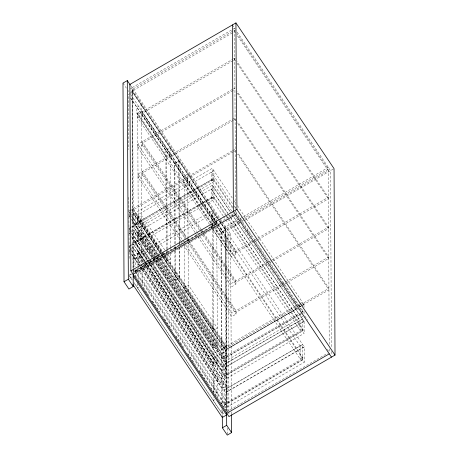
<?xml version="1.0" encoding="UTF-8"?>
<svg xmlns="http://www.w3.org/2000/svg" width="458" height="458" viewBox="0 0 458 458"><rect width="100%" height="100%" fill="white"/><g stroke="black" fill="none" stroke-linecap="round" stroke-linejoin="round"><path stroke-width="0.34" stroke-dasharray="2.29 1.72" d="M130.358 88.949L132.207 87.879L133.163 270.077M130.375 92.407L132.225 91.331L218.884 220.138M130.129 93.569L128.274 94.646L128.561 149.548M130.742 93.214L132.597 92.138L178.763 160.718L179.192 242.001M136.89 113.441L141.213 110.933L170.216 154.014L165.893 156.516L136.89 113.441L136.862 107.395L141.178 104.888L141.791 221.821L137.469 224.328L137.44 218.283L141.762 215.775L165.596 251.184M209.518 224.391L137.761 117.798L137.744 114.345L232.796 59.208M233.414 58.853L234.651 58.137L235.446 59.322M232.807 60.765L142.072 113.395L214.63 221.168M233.425 60.404L234.656 59.689L234.651 58.137M137.761 117.798L142.083 115.29L142.06 111.838L217.413 223.756M194.925 232.315L137.915 147.636L137.898 144.184L232.956 89.047M233.574 88.692L234.805 87.976L234.817 89.528L233.58 90.243M232.962 90.604L142.226 143.234L200.432 229.687M137.915 147.636L142.238 145.129L142.22 141.677L200.822 228.725M180.733 240.839L138.07 177.475L138.053 174.023L231.874 119.601M232.492 119.246L234.96 117.815L234.971 119.366L235.767 120.551M233.116 120.443L142.381 173.067L188.232 241.171M233.735 120.082L234.971 119.366M138.07 177.475L142.392 174.967L142.375 171.515L186.629 237.244M174.864 243.793L174.446 163.22L178.763 160.718M175.231 243.627L174.813 163.769L179.135 161.262L219.061 220.567M232.154 150.928L132.717 208.602L161.995 252.083M232.773 150.567L235.246 149.136L236.042 150.321M130.988 209.861L128.521 211.293L130.118 213.663M131.606 209.501L132.843 208.785M130.061 213.319L128.887 211.579L131.354 210.148M131.973 209.787L133.209 209.071L132.597 92.138M233.403 151.764L132.728 210.159L163.025 255.163M234.015 151.409L235.252 150.693L236.047 151.879M210.84 223.281L183.429 182.565L187.751 180.057L215.163 220.773M128.538 214.745L131.011 213.314M131.623 212.959L132.86 212.243L160.815 253.761M130.146 230.592L128.979 228.851L128.91 215.552L133.232 213.044L160.5 253.549M133.719 213.915L212.283 168.292L232.624 198.554M232.612 207.062L213.434 178.568L134.87 224.134L134.875 225.262L155.256 255.535M135.373 227.282L135.316 216.228L213.88 170.662L213.938 181.717L135.373 227.282L133.776 224.918L212.34 179.347L212.283 168.292M131.08 227.134L128.612 228.565L129.809 230.345M131.698 226.773L132.934 226.057L153.298 256.308M135.362 224.867L137.915 223.384L137.869 214.75L162.596 251.528M231.708 210.989L211.367 180.778L213.92 179.296M134.875 225.262L213.439 179.691L213.434 178.568M128.979 228.851L133.301 226.344L133.232 213.044M131.097 230.586L128.629 232.017L129.826 233.798M131.715 230.231L132.952 229.515L152.554 258.678M129.849 247.801L129.07 246.644L129.001 232.824L133.318 230.317L152.64 259.01M133.81 230.838L212.375 185.221L231.118 213.062M135.402 233.208L213.966 187.585L214.029 199.505L135.465 245.076L133.873 242.706L133.81 230.786M152.634 256.789L137.526 234.347L141.843 231.84L156.951 254.282M137.526 234.347L137.492 228.302L141.814 225.794L141.883 239.099L137.56 241.601L137.532 235.555L141.854 233.053L156.562 254.9M146.56 260.264L134.967 243.049L134.961 241.927L213.525 196.362L303.041 329.325L303.047 330.447L224.483 376.018L149.354 264.421M133.873 242.706L212.438 197.14L212.375 185.221M131.171 244.921L128.704 246.358L129.9 248.133M131.79 244.566L133.026 243.851L147.001 264.61M135.453 242.654L138.007 241.177L137.955 231.674L154.707 256.554M223.029 215.747L211.464 198.566L214.018 197.089M134.967 243.049L213.531 197.484L213.525 196.362M129.07 246.644L130.925 245.568M131.538 245.213L133.393 244.137L133.318 230.317M131.194 248.379L128.721 249.81L129.923 251.591M131.807 248.018L133.043 247.303L143.823 263.321M129.133 258.432L129.093 250.618L130.942 249.541M131.561 249.181L133.415 248.11L143.984 263.814M144.373 261.661L137.612 251.619L141.934 249.112L148.695 259.154M137.612 251.619L137.583 245.574L141.906 243.066L141.974 256.886L137.658 259.394L137.623 253.348L141.946 250.841L147.905 259.697M133.942 256.228L212.506 210.611L212.564 221.804M135.534 258.598L214.098 212.976L214.149 222.536M137.595 270.46L135.121 271.897L135.116 270.77L213.674 225.204L303.196 358.173L303.202 359.295L224.638 404.861L135.516 272.487M133.055 272.596L233.729 214.207M129.471 274.84L131.326 273.769M135.602 271.502L138.156 270.02L138.087 257.064L142.077 263.041M302.704 357.44L300.15 358.923L211.613 227.414L214.167 225.931L214.155 223.218M140.686 268.669L146.257 265.434M148.73 264.003L154.294 260.774M156.773 259.337L161.101 256.824M164.811 254.671L169.145 252.163M171.618 250.726L177.183 247.497M179.662 246.061L183.99 243.547M188.318 241.04L192.652 238.526M195.125 237.089L198.835 234.937M203.169 232.429L207.497 229.916M211.207 227.763L213.68 226.326L213.674 225.204M131.692 274.056L129.225 275.487L132.345 280.124M135.614 273.918L214.178 228.353M129.494 278.298L131.961 276.867M239.362 218.976L225.771 226.853L226.744 411.885M239.981 218.615L328.3 167.388L329.228 345.275M238.75 221.145L225.783 228.668L221.798 222.748M239.368 220.79L328.306 169.202L237.015 33.594M225.302 229.842L225.914 346.775L221.592 349.282L220.979 232.349L225.302 229.842L221.403 224.048M225.668 230.128L221.346 232.635L217.355 226.704M239.379 222.342L225.788 230.225L218.615 219.565M241.847 220.911L244.32 219.479M244.938 219.119L328.317 170.76L237.021 35.151M137.772 282.191L142.094 279.689L217.636 391.888L213.314 394.395M239.717 223.327L227.981 230.134L228.926 410.878M240.335 222.972L244.04 220.819M244.658 220.464L334.042 168.618M227.151 411.519L226.235 236.465L230.557 233.958L222.456 221.93M139.043 287.521L137.806 288.237L137.778 282.867M160.117 257.969L175.059 280.159L179.376 277.651L179.215 246.994M221.592 349.282L175.425 280.702L179.748 278.195L179.582 246.828M253.652 240.616L231.427 253.503L213.886 227.449M254.264 240.255L257.356 238.469M257.969 238.108L328.334 197.295L237.044 61.687M254.276 241.813L235.756 252.553L217.018 224.718M254.894 241.452L328.346 198.852L328.334 197.295M217.808 224.351L235.75 250.995L235.767 254.453L231.445 256.961L209.919 224.981M183.979 287.406L188.295 284.905L217.298 327.98L212.976 330.487L183.979 287.406L184.007 293.452L188.33 290.95L188.078 243.175M268.004 262.222L231.588 283.342L199.293 235.378M268.623 261.861L328.495 227.134L237.198 91.526M267.392 264.134L235.916 282.391L202.825 233.242M269.865 262.697L272.333 261.266M272.951 260.911L328.5 228.691L328.495 227.134M203.615 232.87L235.904 280.834L235.922 284.292L231.605 286.8L197.719 236.465M281.12 284.538L231.742 313.18L184.7 243.307M281.739 284.183L284.824 282.391M285.443 282.031L328.649 256.972L237.754 121.96M281.744 285.735L236.07 312.23L188.627 241.761M284.218 284.304L286.685 282.872M287.303 282.512L328.655 258.53L328.649 256.972M189.417 241.389L236.065 310.673L236.082 314.131L231.759 316.633L183.12 244.389M223.853 347.788L299.32 303.963M299.858 303.648L302.412 302.171L302.423 304.37M226.281 347.582L221.964 350.089L160.065 258.152M299.904 305.131L226.407 347.765L162.218 252.427M300.522 304.776L328.93 288.3L237.639 152.691M296.824 308.48L226.412 349.317L163.426 255.753M299.292 307.049L302.383 305.257M303.001 304.896L328.941 289.851L237.645 154.243M225.937 350.748L226.006 364.047L221.683 366.555L221.615 353.255L225.937 350.748L163.283 257.688M221.981 353.542L226.304 351.034L163.609 257.911M223.893 356.376L226.447 354.893L161.044 257.745M301.101 313.736L224.391 358.225L224.386 357.103L300.477 312.969M301.095 312.614L302.95 311.537L235.412 211.218M302.83 316.312L225.502 361.162L223.91 358.791L302.475 313.226L302.446 308.411M223.939 364.665L302.503 319.1L302.566 331.014L304.158 333.384L225.594 378.949L224.002 376.585L223.939 364.665L302.503 319.152M233.906 217.206L304.095 321.464L225.536 367.035L225.594 378.949M225.536 367.087L304.095 321.516L233.906 217.258M226.023 368.02L226.097 381.84L221.775 384.348L221.706 370.528L226.023 368.02L155.022 262.554M223.991 374.163L226.544 372.686L150.367 259.537M225.823 219.892L300.001 330.081L302.555 328.598M224.483 376.018L224.477 374.896L303.041 329.325M213.245 381.611L217.567 379.11L142.822 268.085M224.002 376.585L302.566 331.014M221.878 403.95L221.798 388.315L226.12 385.813L144.385 264.403M224.071 390.056L302.635 344.49L302.715 359.862L304.312 362.226L225.748 407.797L224.151 405.427L224.071 390.056L302.635 344.542M214.579 399.725L213.342 400.441L213.331 397.596M224.139 403.011L226.693 401.529L138.156 270.02M224.638 404.861L224.632 403.738L303.196 358.173M224.151 405.427L302.715 359.862M133.902 282.443L221.93 413.19L223.779 412.114M224.151 412.921L222.296 413.998L134.045 282.912M226.739 411.759L327.413 353.364M232.406 24.95L235.194 29.094M237.192 32.06L330.504 170.668L331.432 347.84M235.418 31.23L234.622 30.045L132.099 89.51L219.004 218.603M235.429 32.781L234.628 31.596L132.104 91.062L218.214 218.97M234.656 59.689L235.458 60.874M237.049 63.244L328.346 198.852M237.204 93.083L328.5 228.691M237.759 123.511L328.655 258.53M234.215 200.873L235.813 203.295M237.41 205.613L304.009 304.587L304.02 307.341M232.464 203.592L211.327 172.139L211.367 180.778M234.055 205.905L236.053 208.922M213.439 179.691L232.618 208.184M235.818 212.93L252.203 237.273M254.201 240.238L274.582 270.512M274.983 271.107L302.555 312.064M247.143 230.305L248.734 232.675M259.898 249.255L260.694 250.44M282.62 283.01L284.218 285.374M294.185 300.179L295.776 302.549M304.948 316.169L307.736 320.314M327.275 349.328L328.867 351.698M212.34 179.347L213.938 181.717M232.109 211.585L233.706 213.949M234.101 214.544L240.484 224.019M242.477 226.985L252.45 241.795M254.442 244.755L274.783 274.966M277.176 278.521L298.313 309.917M233.506 216.617L231.513 213.651L233.511 216.668M212.375 185.272L231.118 213.113M227.763 213.354L211.413 189.068L211.464 198.566M230.156 216.909L228.164 213.949L230.156 216.96M230.557 217.504L299.95 320.577L300.001 330.081M211.413 189.12L227.763 213.411M230.557 217.556L299.95 320.629M213.531 197.484L225.519 215.289M225.92 215.884L227.517 218.26M227.918 218.85L303.047 330.447M212.438 197.14L214.029 199.505M223.43 216.342L225.422 219.302M130.702 85.635L222.056 221.334M219.405 219.193L221.397 222.153M219.279 220.636L221.277 223.693M221.678 224.197L304.232 346.906L225.668 392.477L225.748 407.797M219.451 221.145L221.008 223.464M215.535 220.435L211.544 214.459L211.59 222.662M215.936 220.974L217.928 223.991M218.329 224.529L300.082 346.019M122.984 83.098L126.379 88.142M127.891 90.386L128.687 91.571M130.685 94.537L215.34 220.281M215.741 220.876L217.733 223.842M218.134 224.437L226.235 236.465M215.558 221.363L216.749 223.138L212.426 225.639L211.235 223.87M215.025 221.758L216.623 224.128M130.702 97.989L214.562 222.554M214.957 223.143L216.955 226.109M130.616 98.121L174.446 163.22M174.813 163.769L214.35 222.496M214.739 223.075L216.691 225.971M217.081 226.55L220.979 232.349M142.083 115.29L214.241 222.474M214.636 223.069L216.634 226.029M217.029 226.618L235.767 254.453M211.625 222.828L184.213 182.107L184.511 238.452M212.02 223.418L213.216 225.187L213.222 226.613M214.081 226.922L303.202 359.295M137.744 114.345L211.098 223.304M211.493 223.893L213.491 226.859M201.222 229.315L203.215 232.28M200.833 230.282L202.425 232.647M142.238 145.129L200.043 230.998M200.444 231.588L202.436 234.548M202.837 235.143L235.922 284.292M137.898 144.184L196.505 231.233M196.9 231.822L198.892 234.782M195.326 232.91L197.318 235.87M187.024 237.839L189.017 240.799M142.392 174.967L185.851 239.517M186.246 240.106L187.843 242.477M188.238 243.066L236.082 314.131M138.053 174.023L182.307 239.752M182.708 240.341L184.299 242.711M181.128 241.429L182.725 243.799M165.996 251.774L167.983 254.722M168.378 255.318L170.76 258.856L166.443 261.363L163.661 257.23M162.991 252.066L226.407 346.311M133.209 209.071L162.052 251.917M162.453 252.507L164.038 254.871M164.439 255.461L179.376 277.651M179.748 278.195L225.914 346.775M161.268 252.055L138.224 217.831L137.675 112.983L166.678 156.064L167.164 248.78M161.663 252.644L167.227 260.905L167.187 253.772M137.44 218.283L161.279 253.692M161.674 254.282L163.266 256.64M161.21 254.356L163.208 257.322M162.882 257.093L160.895 254.144L162.83 257.156M160.437 253.6L133.719 213.863L133.776 224.918M163.231 257.694L225.445 350.158L297.202 308.537L225.445 350.107L225.502 361.162M137.915 223.384L158.25 253.595M158.651 254.19L160.644 257.15M131.618 215.638L157.735 254.425M158.13 255.014L159.716 257.373M131.715 216.039L157.271 254.001M157.672 254.591L159.67 257.556M157.352 254.871L159.338 257.825M159.733 258.415L217.384 344.044L213.062 346.551L155.417 260.923M156.957 255.49L217.39 345.252L213.067 347.759L155.422 262.131M128.938 215.34L130.135 217.121M131.732 219.491L224.386 357.103M128.91 215.552L130.078 217.292M131.641 219.611L156.573 256.646M156.974 257.241L221.615 353.255M155.657 256.125L157.254 258.501M157.655 259.096L224.391 358.225M155.107 257.15L156.699 259.514M226.492 363.183L157.1 260.11L226.492 363.234M137.955 231.725L154.707 256.606M155.107 257.201L156.699 259.572M133.301 226.344L153.419 256.331M153.808 256.812L155.8 259.875M156.195 260.356L226.006 364.047M153.699 256.904L155.691 259.869M156.092 260.459L226.372 364.854L222.056 367.362L151.77 262.966M155.016 259.904L138.316 235.103L138.31 233.895M155.411 260.493L213.852 347.301L213.846 346.093M153.029 257.379L155.016 260.333M137.532 235.555L152.64 257.997M153.035 258.587L155.022 261.541M152.915 259.171L154.947 262.234M155.314 262.732L226.389 368.306L222.073 370.814L150.991 265.234M153.035 259.606L154.627 261.965M138.007 241.177L149.972 258.947M131.709 232.91L149.491 259.32M149.886 259.909L151.478 262.274M151.873 262.863L221.683 366.555M131.807 233.311L149.377 259.405M149.777 260.001L151.375 262.371M149.09 259.743L151.077 262.697M151.478 263.287L217.476 361.316L213.153 363.824L147.155 265.795M148.306 260.293L150.293 263.241M150.693 263.831L217.481 363.045L213.159 365.547L147.167 267.518M131.824 236.763L148.197 261.083M148.598 261.678L150.59 264.644M129.001 232.824L129.78 233.986M131.732 236.883L147.917 260.928M148.318 261.518L150.304 264.472M150.705 265.062L221.706 370.528M134.961 241.927L224.477 374.896M146.955 260.86L148.953 263.825M145.157 261.203L138.402 251.167L138.408 252.89L144.373 261.753M145.558 261.793L213.938 363.366L213.949 365.095L147.155 265.886M133.393 244.137L144.757 261.02M145.157 261.61L147.144 264.564M147.545 265.153L226.097 381.84M147.402 265.205L226.47 382.642L222.147 385.149L143.079 267.707M144.768 262.251L146.76 265.205M144.768 262.342L146.76 265.291M137.623 253.348L144.385 263.384M144.78 263.98L146.766 266.928M144.224 263.911L146.222 266.877M146.623 267.472L226.487 386.1L222.164 388.607L140.303 267.008M142.478 263.579L144.07 266.001M144.47 266.545L226.624 388.624M131.801 250.698L140.835 264.117M141.236 264.707L142.822 267.071M143.222 267.661L221.775 384.348M131.498 250.509L140.686 264.151M141.081 264.741L142.678 267.117M140.32 265.709L133.942 256.177L134.011 269.464M140.721 266.247L142.713 269.264M143.114 269.802L225.668 392.477L304.232 346.855L304.312 362.226M131.52 253.961L139.902 266.419M129.093 250.618L129.872 251.774M131.824 254.671L139.661 266.321M140.062 266.911L221.798 388.315M139.289 270.134L214.029 381.159L214.086 391.808M135.116 270.77L224.632 403.738M135.104 275.298L141.74 285.151M146.898 292.817L142.129 285.735L142.02 265.56M147.293 293.406L149.68 296.95M152.462 301.083L160.019 312.304M162.401 315.848L172.34 330.613M175.918 335.926L184.666 348.922M187.849 353.645L197.787 368.409M199.379 370.768L217.269 397.344M135.047 275.561L137.039 278.521M140.766 283.966L148.604 295.691M152.188 301.02L159.367 311.68M164.153 318.785L170.926 328.855M175.712 335.96L182.885 346.62M187.671 353.725L194.45 363.795M199.064 370.562L206.409 381.56M207.05 382.424L208.648 384.8M210.646 387.766L216.777 396.954M217.172 397.544L218.369 399.324M220.229 401.998L226.344 411.164M128.858 275.201L132.053 279.947M331.455 351.412L331.472 354.984M329.25 348.847L329.268 352.42M304.043 311.469L304.066 315.591M304.095 321.464L304.158 333.384M302.95 311.537L302.956 312.659M299.864 304.415L299.881 307.994M300.082 345.967L300.15 358.923M235.555 208.974L234.611 28.23L132.087 87.696L133.032 268.44M235.561 209.684L235.578 212.541M230.557 233.958L231.473 409.017M231.485 411.874L231.496 414.015M228.931 411.593L228.943 414.45M227.237 427.955L227.271 434.384M226.618 411.015L225.651 226.676L221.329 229.177L222.256 405.662M226.12 385.813L226.246 410.683L217.665 397.933L217.533 373.064L213.216 375.566L213.302 391.911M223.853 347.736L223.91 358.791M222.279 410.666L222.307 415.669M221.907 409.635L221.93 413.19M216.743 221.369L216.72 217.092L212.398 219.594L212.415 222.451M216.743 222.084L216.766 225.989M216.766 226.361L217.332 334.025L213.01 336.533L212.438 227.437M213.228 227.328L213.766 330.029L184.763 286.954L184.545 245.585M212.581 224.592L212.586 225.983L134.022 271.554L134.017 270.157M212.415 223.161L212.432 226.727M211.602 225.376L211.613 227.414M188.055 238.183L187.717 174.011L183.395 176.519L183.429 182.565M188.055 238.544L188.078 242.465M184.522 241.309L184.528 242.734M179.135 161.262L179.553 241.835M179.559 242.545L179.576 246.112M179.192 242.711L179.215 246.278M175.242 246.478L175.265 250.045M175.265 250.755L175.425 280.702M174.882 246.644L174.893 248.786M174.904 251.637L175.059 280.159M170.702 247.074L170.181 147.968L165.859 150.47L166.374 248.871M170.702 247.446L170.719 251.013M170.737 253.492L170.794 264.901L166.472 267.409L166.414 256.715M167.164 249.496L167.187 253.062M166.38 249.581L166.403 253.858M142.009 262.989L141.997 260.86L137.675 263.367L137.686 265.382M138.511 272.504L138.562 281.739M137.698 268.067L137.709 269.413M135.402 233.156L135.465 245.076M135.534 258.547L135.579 266.957M135.591 269.464L135.614 273.22M133.415 248.11L133.518 268.004M133.518 268.72L133.541 272.27M133.169 270.793L133.175 272.224M133.038 269.155L133.055 272.722M128.812 197.318L128.887 211.579M217.35 337.998L213.033 340.506L213.102 353.805L217.418 351.297L217.35 337.998M300.917 306.333L299.681 307.049L300.917 306.385M304.009 304.536L301.536 305.973L304.009 304.587M217.441 355.271L213.119 357.778L213.193 371.593L217.516 369.091L217.441 355.271"/><path stroke-width="0.69" d="M130.324 85.073L127.301 80.591L122.984 83.098L124.021 281.733L128.927 289.021L133.249 286.513L133.186 274.079M235.939 22.9L129.877 84.415L130.856 270.873L228.954 416.591L335.016 355.076L334.042 168.618L235.939 22.9L236.918 209.358L335.016 355.076M130.856 270.873L236.918 209.358M133.06 274.153L235.589 214.688M124.021 281.733L128.343 279.225L127.301 80.591M226.75 413.311L329.273 353.845M231.502 414.73L231.593 432.592L227.277 435.1L222.37 427.812L226.693 425.31L226.624 412.87M331.483 357.125L233.38 211.407L232.406 24.95M133.192 276.151L226.636 414.942L222.313 417.45L132.866 284.584M128.343 279.225L133.249 286.513M226.693 425.31L231.593 432.592M222.307 416.379L222.37 427.812"/></g></svg>
